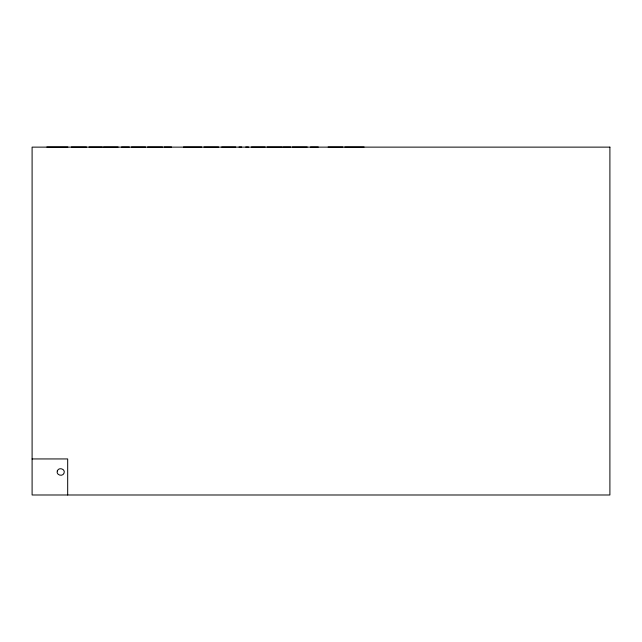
<?xml version="1.0" encoding="UTF-8"?>
<svg xmlns="http://www.w3.org/2000/svg" width="642" height="642" viewBox="0 0 642 642"><rect width="100%" height="100%" fill="white"/><g stroke="black" fill="none" stroke-linecap="round" stroke-linejoin="round"><path stroke-width="0.96" d="M46.842 147.01L67.9 147.01M71.318 147.01L86.469 147.01M89.045 147.01L102.319 147.01M103.514 147.01L118.144 147.01M121.523 147.01L129.315 147.01M131.441 147.01L145.541 147.01M147.588 147.01L162.514 147.01M164.087 147.01L171.534 147.01M183.451 147.01L201.7 147.01M203.955 147.01L218.577 147.01M221.675 147.01L235.775 147.01M238.993 147.01L241.689 147.01M245.725 147.01L248.462 147.01M251.439 147.01L265.146 147.01M267.096 147.01L282.239 147.01M283.242 147.01L290.69 147.01M292.295 147.01L307.221 147.01M310.495 147.01L318.288 147.01M328.11 147.01L342.916 147.01M344.81 147.01L364.102 147.01M32.1 458.942L67.683 458.942L67.683 494.99M57.29 470.899C55.774 475.072 62.756 477.118 64.104 473.058C65.62 468.885 58.639 466.838 57.29 470.899M609.9 147.13L32.1 147.13L32.1 494.99L609.9 494.99L609.9 147.13"/></g></svg>
